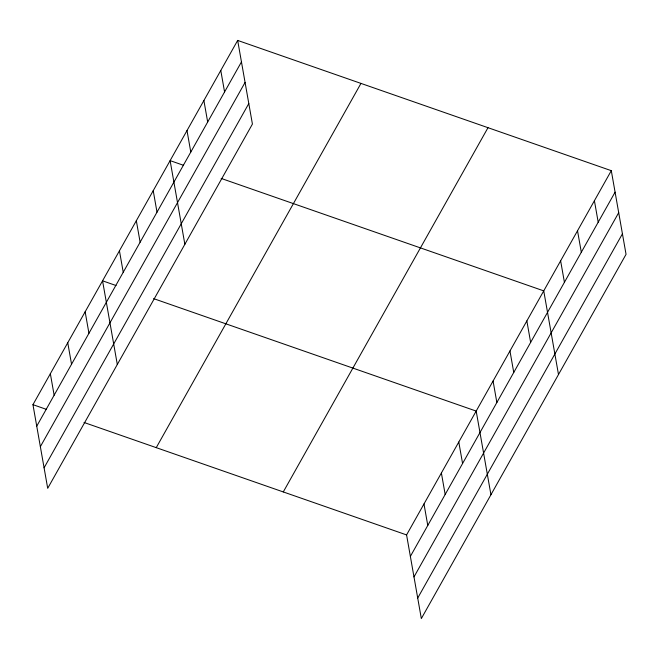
<?xml version="1.0" encoding="UTF-8"?>
<svg xmlns="http://www.w3.org/2000/svg" width="659" height="659" viewBox="0 0 659 659"><rect width="100%" height="100%" fill="white"/><g stroke="black" fill="none" stroke-linecap="round" stroke-linejoin="round"><path stroke-width="0.99" d="M237.668 40.421L252.422 124.081L47.703 488.327L32.95 404.667L237.668 40.421L611.297 170.673L626.05 254.333L421.332 618.579L406.578 534.919L611.297 170.673M36.739 426.159L241.458 61.905M40.356 446.67L245.074 82.424M44.087 467.808L248.797 103.562M156.249 447.65L360.967 83.405M283.279 491.935L487.998 127.689M410.368 556.402L615.086 192.156M413.984 576.922L618.702 212.676M417.715 598.059L622.434 233.813M183.597 165.327L170.113 160.623L184.858 244.283M221.16 178.424L543.741 290.874L558.494 374.534M116.042 285.528L102.557 280.825L117.302 364.485M153.605 298.626L476.185 411.076L490.939 494.736M32.95 404.667L46.435 409.371M84.006 422.468L406.578 534.919M594.41 200.723L598.199 222.207M577.523 230.774L581.312 252.257M560.628 260.824L564.417 282.307M526.854 320.925L530.643 342.408M509.967 350.975L513.748 372.459M493.072 381.026L496.861 402.509M458.788 442.041L462.577 463.524M441.382 472.997L445.171 494.481M423.984 503.962L427.773 525.445M220.781 70.472L224.571 91.955M203.886 100.522L207.676 122.006M186.999 130.573L190.789 152.056M153.218 190.673L157.007 212.157M136.331 220.724L140.12 242.207M119.444 250.774L123.233 272.258M85.151 311.789L88.94 333.273M67.753 342.746L71.543 364.229M50.348 373.711L54.137 395.194"/></g></svg>
